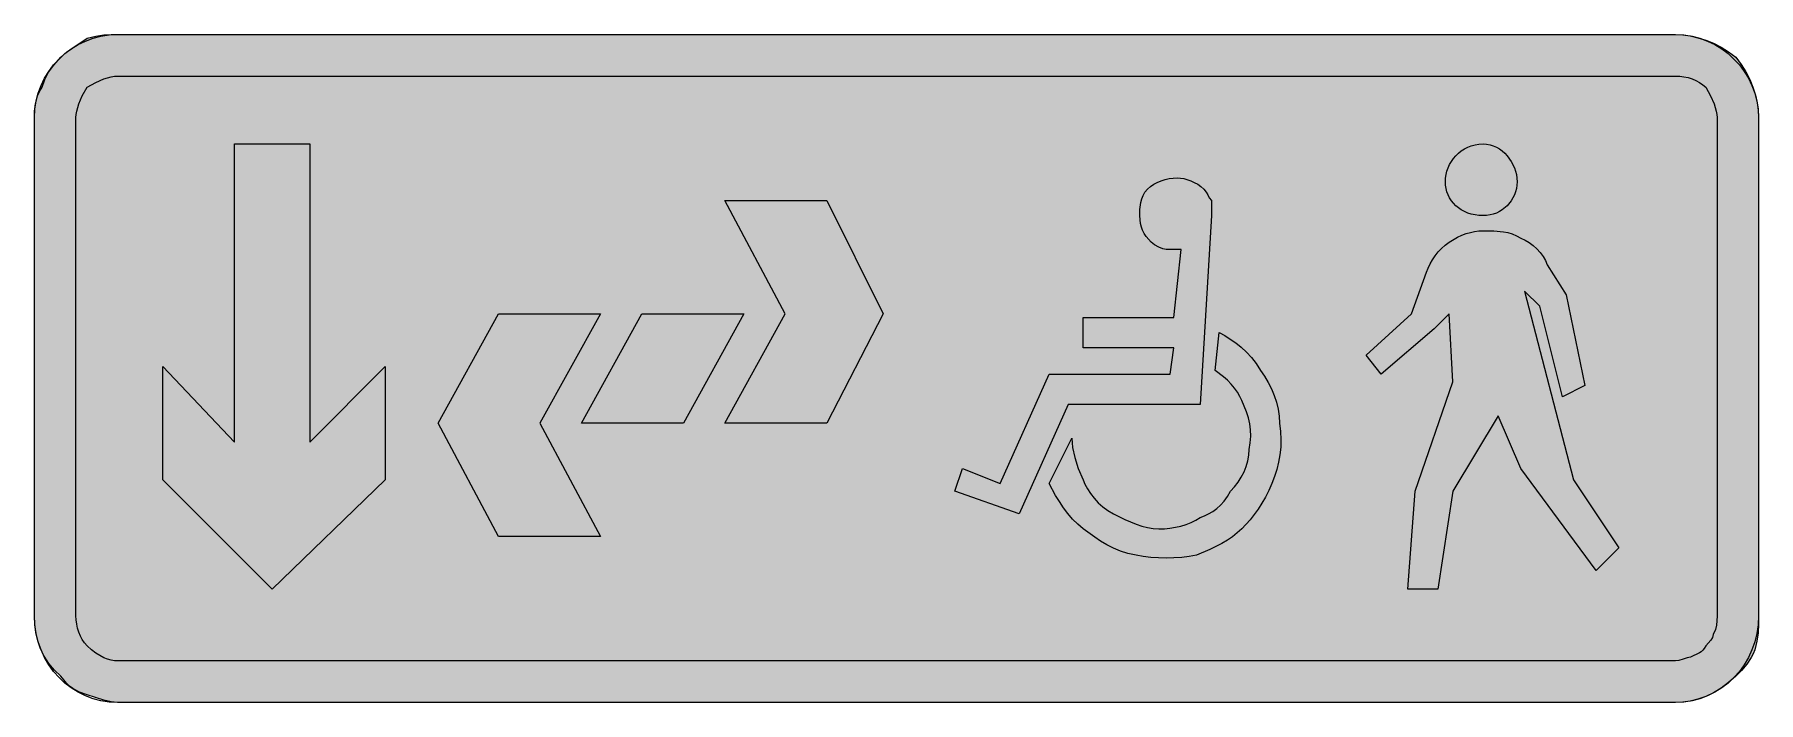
# Model space of a CAD drawing. Header units: metres. Extents: x 8 to 557, y 30 to 243.
import ezdxf

# ---------------------------------------------------------------- set-up
doc = ezdxf.new("R2010")
doc.units = ezdxf.units.M
for name, color, linetype, true_color in [('FILL_BLACK_000000', 7, 'Continuous', 0x000000), ('FILL_SILVER_C3C3C3', 7, 'Continuous', 0xc3c3c3), ('FILL_WHITE_FFFFFF', 7, 'Continuous', 0xffffff), ('STROKE_BLACK_000000', 7, 'Continuous', 0x000000)]:
    doc.layers.add(name, color=color, linetype=linetype, true_color=true_color)

msp = doc.modelspace()

# ---------------------------------------------------------------- hatches: boundary and pattern name
at = {"layer": 'FILL_BLACK_000000', "true_color": 0x000000}
h = msp.add_hatch(color=7, dxfattribs=at)
h.dxf.hatch_style = 1
h.paths.add_polyline_path([(530.25, 229.68), (531.6, 229.62), (532.93, 229.46), (534.24, 229.17), (535.5, 228.78), (536.71, 228.27), (537.84, 227.66), (538.9, 226.92), (539.85, 226.08), (541.42, 223.4), (542.55, 220.83), (543.22, 218.49), (543.39, 217.43), (543.45, 216.48), (543.45, 58.08), (543.43, 56.47), (543.3, 55.08), (542.94, 53.69), (542.25, 52.08), (542.04, 51.18), (541.5, 50.28), (539.85, 48.48), (539.4, 47.69), (538.93, 47.07), (538.44, 46.6), (537.9, 46.23), (535.05, 44.88), (533.96, 44.69), (532.65, 44.28), (531.34, 43.87), (530.25, 43.68), (34.65, 43.68), (33.7, 43.74), (32.64, 43.92), (31.51, 44.25), (30.3, 44.73), (29.04, 45.38), (27.73, 46.21), (26.4, 47.24), (25.05, 48.48), (24.21, 49.43), (23.47, 50.49), (22.86, 51.62), (22.35, 52.83), (21.96, 54.09), (21.67, 55.4), (21.51, 56.73), (21.45, 58.08), (21.45, 216.48), (21.51, 217.43), (21.67, 218.49), (22.35, 220.83), (23.47, 223.4), (25.05, 226.08), (27.73, 227.66), (30.3, 228.78), (32.64, 229.46), (33.7, 229.62), (34.65, 229.68), (530.25, 229.68)])
at = {"layer": 'FILL_SILVER_C3C3C3', "true_color": 0xc3c3c3}
h = msp.add_hatch(color=7, dxfattribs=at)
h.dxf.hatch_style = 1
h.paths.add_polyline_path([(227.85, 190.08), (260.25, 190.08), (278.25, 154.08), (260.25, 119.28), (227.85, 119.28), (247.05, 154.08), (227.85, 190.08)])
h = msp.add_hatch(color=7, dxfattribs=at)
h.dxf.hatch_style = 1
h.paths.add_polyline_path([(188.25, 83.28), (155.85, 83.28), (136.65, 119.28), (155.85, 154.08), (188.25, 154.08), (169.05, 119.28), (188.25, 83.28)])
h = msp.add_hatch(color=7, dxfattribs=at)
h.dxf.hatch_style = 1
h.paths.add_polyline_path([(233.85, 154.08), (214.65, 119.28), (182.25, 119.28), (201.45, 154.08), (233.85, 154.08)])
at = {"layer": 'FILL_WHITE_FFFFFF', "true_color": 0xffffff}
h = msp.add_hatch(color=7, dxfattribs=at)
h.dxf.hatch_style = 1
h.paths.add_polyline_path([(532.55, 242.77), (534.94, 242.43), (537.38, 241.87), (539.85, 241.08), (542.32, 240.07), (544.76, 238.83), (547.15, 237.37), (549.45, 235.68), (551.14, 233.38), (552.6, 230.99), (553.84, 228.55), (554.85, 226.08), (555.64, 223.61), (556.2, 221.17), (556.54, 218.78), (556.65, 216.48), (556.65, 58.08), (556.63, 55.38), (556.5, 52.68), (556.14, 49.98), (555.45, 47.28), (554.95, 45.98), (554.34, 44.79), (552.9, 42.63), (551.23, 40.7), (549.45, 38.88), (547.15, 36.8), (544.76, 35.04), (542.32, 33.59), (539.85, 32.43), (537.38, 31.56), (534.94, 30.95), (532.55, 30.59), (530.25, 30.48), (34.65, 30.48), (32.64, 30.69), (30.3, 31.23), (25.05, 32.88), (22.56, 33.82), (21.44, 34.36), (20.4, 34.98), (19.41, 35.72), (18.47, 36.59), (17.55, 37.64), (16.65, 38.88), (14.57, 40.79), (12.81, 42.89), (11.36, 45.17), (10.2, 47.58), (9.33, 50.11), (8.72, 52.72), (8.36, 55.38), (8.25, 58.08), (8.25, 216.48), (8.29, 218.49), (8.55, 220.83), (8.84, 222.09), (9.26, 223.4), (9.86, 224.73), (10.65, 226.08), (11.59, 228.59), (12.75, 230.88), (14.36, 233.17), (16.65, 235.68), (18.47, 237.29), (20.4, 238.68), (25.05, 241.68), (27.73, 242.37), (30.3, 242.73), (32.64, 242.86), (34.65, 242.88), (530.25, 242.88), (532.55, 242.77)])
h = msp.add_hatch(color=7, dxfattribs=at)
h.dxf.hatch_style = 1
h.paths.add_polyline_path([(95.85, 113.28), (119.85, 137.28), (119.85, 101.28), (83.85, 66.48), (49.05, 101.28), (49.05, 137.28), (71.85, 113.28), (71.85, 208.08), (95.85, 208.08), (95.85, 113.28)])
h = msp.add_hatch(color=7, dxfattribs=at)
h.dxf.hatch_style = 1
h.paths.add_polyline_path([(457.11, 197.2), (457.27, 198.32), (457.54, 199.42), (457.91, 200.49), (458.38, 201.52), (458.95, 202.51), (459.61, 203.45), (460.35, 204.33), (461.18, 205.14), (462.09, 205.87), (463.08, 206.51), (464.14, 207.05), (465.27, 207.49), (466.47, 207.81), (467.73, 208.01), (469.05, 208.08), (470.16, 208.01), (471.24, 207.81), (472.27, 207.49), (473.27, 207.05), (474.21, 206.51), (475.1, 205.87), (475.93, 205.14), (476.7, 204.33), (478.01, 202.51), (479.01, 200.49), (479.37, 199.42), (479.63, 198.32), (479.79, 197.2), (479.85, 196.08), (479.79, 194.97), (479.63, 193.89), (479.37, 192.86), (479.01, 191.86), (478.55, 190.92), (478.01, 190.03), (476.7, 188.43), (475.1, 187.12), (474.21, 186.58), (473.27, 186.12), (472.27, 185.76), (471.24, 185.5), (470.16, 185.34), (469.05, 185.28), (467.73, 185.34), (466.47, 185.5), (465.27, 185.76), (464.14, 186.12), (463.08, 186.58), (462.09, 187.12), (461.18, 187.73), (460.35, 188.43), (459.61, 189.2), (458.95, 190.03), (458.38, 190.92), (457.91, 191.86), (457.54, 192.86), (457.27, 193.89), (457.11, 194.97), (457.05, 196.08), (457.11, 197.2)])
h = msp.add_hatch(color=7, dxfattribs=at)
h.dxf.hatch_style = 1
h.paths.add_polyline_path([(321.45, 90.48), (301.05, 97.68), (303.45, 104.88), (315.45, 100.08), (331.05, 134.88), (369.45, 134.88), (370.65, 143.28), (341.85, 143.28), (341.85, 152.88), (370.65, 152.88), (373.05, 174.48), (368.25, 174.48), (367.16, 174.69), (365.85, 175.23), (364.54, 176), (363.45, 176.88), (361.87, 178.7), (361.26, 179.64), (360.75, 180.63), (360.36, 181.67), (360.07, 182.79), (359.91, 183.98), (359.85, 185.28), (359.89, 187.27), (360.15, 189.48), (360.44, 190.6), (360.86, 191.69), (361.46, 192.73), (362.25, 193.68), (363.2, 194.52), (364.26, 195.26), (365.39, 195.87), (366.6, 196.38), (367.86, 196.77), (369.17, 197.06), (370.5, 197.22), (371.85, 197.28), (372.8, 197.22), (373.84, 197.06), (376.05, 196.38), (377.17, 195.87), (378.26, 195.26), (379.3, 194.52), (380.25, 193.68), (380.96, 192.78), (381.45, 191.88), (381.94, 190.98), (382.65, 190.08), (382.65, 185.28), (379.05, 125.28), (337.05, 125.28), (321.45, 90.48)])
h = msp.add_hatch(color=7, dxfattribs=at)
h.dxf.hatch_style = 1
h.paths.add_polyline_path([(445.05, 66.48), (447.45, 97.68), (459.45, 132.48), (458.25, 154.08), (453.45, 149.28), (436.65, 134.88), (431.85, 140.88), (446.25, 154.08), (451.05, 167.28), (451.56, 168.63), (452.17, 169.96), (452.91, 171.27), (453.75, 172.53), (454.71, 173.74), (455.77, 174.87), (456.96, 175.93), (458.25, 176.88), (460.95, 178.45), (462.3, 179.07), (463.65, 179.58), (465, 179.97), (466.35, 180.25), (467.7, 180.42), (469.05, 180.48), (472.44, 180.44), (475.5, 180.18), (476.94, 179.89), (478.33, 179.47), (479.7, 178.87), (481.05, 178.08), (482.4, 177.52), (483.71, 176.77), (484.97, 175.84), (486.15, 174.78), (487.21, 173.6), (488.14, 172.34), (488.89, 171.03), (489.45, 169.68), (495.45, 160.08), (501.45, 131.28), (494.25, 127.68), (487.05, 156.48), (482.25, 161.28), (497.85, 101.28), (512.25, 79.68), (505.05, 72.48), (481.05, 104.88), (473.85, 121.68), (459.45, 97.68), (454.65, 66.48), (445.05, 66.48)])
h = msp.add_hatch(color=7, dxfattribs=at)
h.dxf.hatch_style = 1
h.paths.add_polyline_path([(385.05, 148.08), (386.85, 147.12), (388.63, 146.04), (390.39, 144.81), (392.1, 143.43), (393.76, 141.88), (395.34, 140.15), (396.85, 138.22), (398.25, 136.08), (399.54, 134.23), (400.71, 132.27), (401.73, 130.24), (402.6, 128.13), (403.3, 125.97), (403.82, 123.76), (404.14, 121.53), (404.25, 119.28), (404.59, 116.63), (404.72, 114.09), (404.65, 111.62), (404.4, 109.23), (403.98, 106.89), (403.41, 104.6), (402.69, 102.33), (401.85, 100.08), (400.9, 97.89), (399.84, 95.8), (398.71, 93.84), (397.5, 91.98), (396.24, 90.24), (394.93, 88.6), (392.25, 85.68), (390.84, 84.38), (389.32, 83.19), (387.69, 82.07), (385.95, 81.03), (382.12, 79.1), (377.85, 77.28), (375.55, 76.89), (373.16, 76.61), (370.72, 76.44), (368.25, 76.38), (365.78, 76.44), (363.34, 76.61), (360.95, 76.89), (358.65, 77.28), (356.06, 77.84), (353.66, 78.59), (351.44, 79.52), (349.35, 80.58), (347.38, 81.76), (345.49, 83.02), (341.85, 85.68), (340.11, 87.14), (338.47, 88.77), (336.96, 90.55), (335.55, 92.43), (334.26, 94.36), (333.07, 96.31), (331.05, 100.08), (338.25, 114.48), (338.31, 113.08), (338.47, 111.57), (339.15, 108.33), (340.27, 104.86), (341.85, 101.28), (342.41, 99.88), (343.18, 98.41), (344.15, 96.91), (345.3, 95.43), (346.62, 94), (348.09, 92.67), (349.71, 91.49), (351.45, 90.48), (355.05, 88.72), (358.65, 87.18), (360.45, 86.57), (362.25, 86.09), (364.05, 85.79), (365.85, 85.68), (367.65, 85.74), (369.43, 85.9), (371.19, 86.19), (372.9, 86.58), (374.56, 87.09), (376.14, 87.7), (377.65, 88.44), (379.05, 89.28), (380.4, 89.79), (381.73, 90.42), (383.04, 91.2), (384.3, 92.13), (385.51, 93.23), (386.64, 94.51), (387.7, 95.99), (388.65, 97.68), (389.94, 99.08), (391.11, 100.59), (392.13, 102.17), (393, 103.83), (393.7, 105.54), (394.22, 107.3), (394.54, 109.08), (394.65, 110.88), (394.99, 113.08), (395.12, 115.17), (395.05, 117.19), (394.8, 119.13), (394.38, 121.02), (393.81, 122.86), (393.09, 124.68), (392.25, 126.48), (391.69, 127.83), (390.94, 129.16), (390.01, 130.47), (388.95, 131.73), (387.77, 132.94), (386.51, 134.07), (383.85, 136.08), (385.05, 148.08)])

# ---------------------------------------------------------------- linework, layer by layer
at = {"layer": 'FILL_BLACK_000000', "lineweight": 0, "true_color": 0x000000}
msp.add_lwpolyline([(530.25, 229.68), (531.6, 229.62), (532.93, 229.46), (534.24, 229.17), (535.5, 228.78), (536.71, 228.27), (537.84, 227.66), (538.9, 226.92), (539.85, 226.08), (541.42, 223.4), (542.55, 220.83), (543.22, 218.49), (543.39, 217.43), (543.45, 216.48), (543.45, 58.08), (543.43, 56.47), (543.3, 55.08), (542.94, 53.69), (542.25, 52.08), (542.04, 51.18), (541.5, 50.28), (539.85, 48.48), (539.4, 47.69), (538.93, 47.07), (538.44, 46.6), (537.9, 46.23), (535.05, 44.88), (533.96, 44.69), (532.65, 44.28), (531.34, 43.87), (530.25, 43.68), (34.65, 43.68), (33.7, 43.74), (32.64, 43.92), (31.51, 44.25), (30.3, 44.73), (29.04, 45.38), (27.73, 46.21), (26.4, 47.24), (25.05, 48.48), (24.21, 49.43), (23.47, 50.49), (22.86, 51.62), (22.35, 52.83), (21.96, 54.09), (21.67, 55.4), (21.51, 56.73), (21.45, 58.08), (21.45, 216.48), (21.51, 217.43), (21.67, 218.49), (22.35, 220.83), (23.47, 223.4), (25.05, 226.08), (27.73, 227.66), (30.3, 228.78), (32.64, 229.46), (33.7, 229.62), (34.65, 229.68)], close=True, dxfattribs=at)
at = {"layer": 'FILL_SILVER_C3C3C3', "lineweight": 0, "true_color": 0xc3c3c3}
for points in [[(227.85, 190.08), (260.25, 190.08), (278.25, 154.08), (260.25, 119.28), (227.85, 119.28), (247.05, 154.08)], [(188.25, 83.28), (155.85, 83.28), (136.65, 119.28), (155.85, 154.08), (188.25, 154.08), (169.05, 119.28)], [(233.85, 154.08), (214.65, 119.28), (182.25, 119.28), (201.45, 154.08)]]:
    msp.add_lwpolyline(points, close=True, dxfattribs=at)
at = {"layer": 'FILL_WHITE_FFFFFF', "lineweight": 0, "true_color": 0xffffff}
for points in [[(532.55, 242.77), (534.94, 242.43), (537.38, 241.87), (539.85, 241.08), (542.32, 240.07), (544.76, 238.83), (547.15, 237.37), (549.45, 235.68), (551.14, 233.38), (552.6, 230.99), (553.84, 228.55), (554.85, 226.08), (555.64, 223.61), (556.2, 221.17), (556.54, 218.78), (556.65, 216.48), (556.65, 58.08), (556.63, 55.38), (556.5, 52.68), (556.14, 49.98), (555.45, 47.28), (554.95, 45.98), (554.34, 44.79), (552.9, 42.63), (551.23, 40.7), (549.45, 38.88), (547.15, 36.8), (544.76, 35.04), (542.32, 33.59), (539.85, 32.43), (537.38, 31.56), (534.94, 30.95), (532.55, 30.59), (530.25, 30.48), (34.65, 30.48), (32.64, 30.69), (30.3, 31.23), (25.05, 32.88), (22.56, 33.82), (21.44, 34.36), (20.4, 34.98), (19.41, 35.72), (18.47, 36.59), (17.55, 37.64), (16.65, 38.88), (14.57, 40.79), (12.81, 42.89), (11.36, 45.17), (10.2, 47.58), (9.33, 50.11), (8.72, 52.72), (8.36, 55.38), (8.25, 58.08), (8.25, 216.48), (8.29, 218.49), (8.55, 220.83), (8.84, 222.09), (9.26, 223.4), (9.86, 224.73), (10.65, 226.08), (11.59, 228.59), (12.75, 230.88), (14.36, 233.17), (16.65, 235.68), (18.47, 237.29), (20.4, 238.68), (25.05, 241.68), (27.73, 242.37), (30.3, 242.73), (32.64, 242.86), (34.65, 242.88), (530.25, 242.88)], [(95.85, 113.28), (119.85, 137.28), (119.85, 101.28), (83.85, 66.48), (49.05, 101.28), (49.05, 137.28), (71.85, 113.28), (71.85, 208.08), (95.85, 208.08)], [(457.11, 197.2), (457.27, 198.32), (457.54, 199.42), (457.91, 200.49), (458.38, 201.52), (458.95, 202.51), (459.61, 203.45), (460.35, 204.33), (461.18, 205.14), (462.09, 205.87), (463.08, 206.51), (464.14, 207.05), (465.27, 207.49), (466.47, 207.81), (467.73, 208.01), (469.05, 208.08), (470.16, 208.01), (471.24, 207.81), (472.27, 207.49), (473.27, 207.05), (474.21, 206.51), (475.1, 205.87), (475.93, 205.14), (476.7, 204.33), (478.01, 202.51), (479.01, 200.49), (479.37, 199.42), (479.63, 198.32), (479.79, 197.2), (479.85, 196.08), (479.79, 194.97), (479.63, 193.89), (479.37, 192.86), (479.01, 191.86), (478.55, 190.92), (478.01, 190.03), (476.7, 188.43), (475.1, 187.12), (474.21, 186.58), (473.27, 186.12), (472.27, 185.76), (471.24, 185.5), (470.16, 185.34), (469.05, 185.28), (467.73, 185.34), (466.47, 185.5), (465.27, 185.76), (464.14, 186.12), (463.08, 186.58), (462.09, 187.12), (461.18, 187.73), (460.35, 188.43), (459.61, 189.2), (458.95, 190.03), (458.38, 190.92), (457.91, 191.86), (457.54, 192.86), (457.27, 193.89), (457.11, 194.97), (457.05, 196.08)], [(321.45, 90.48), (301.05, 97.68), (303.45, 104.88), (315.45, 100.08), (331.05, 134.88), (369.45, 134.88), (370.65, 143.28), (341.85, 143.28), (341.85, 152.88), (370.65, 152.88), (373.05, 174.48), (368.25, 174.48), (367.16, 174.69), (365.85, 175.23), (364.54, 176), (363.45, 176.88), (361.87, 178.7), (361.26, 179.64), (360.75, 180.63), (360.36, 181.67), (360.07, 182.79), (359.91, 183.98), (359.85, 185.28), (359.89, 187.27), (360.15, 189.48), (360.44, 190.6), (360.86, 191.69), (361.46, 192.73), (362.25, 193.68), (363.2, 194.52), (364.26, 195.26), (365.39, 195.87), (366.6, 196.38), (367.86, 196.77), (369.17, 197.06), (370.5, 197.22), (371.85, 197.28), (372.8, 197.22), (373.84, 197.06), (376.05, 196.38), (377.17, 195.87), (378.26, 195.26), (379.3, 194.52), (380.25, 193.68), (380.96, 192.78), (381.45, 191.88), (381.94, 190.98), (382.65, 190.08), (382.65, 185.28), (379.05, 125.28), (337.05, 125.28)], [(445.05, 66.48), (447.45, 97.68), (459.45, 132.48), (458.25, 154.08), (453.45, 149.28), (436.65, 134.88), (431.85, 140.88), (446.25, 154.08), (451.05, 167.28), (451.56, 168.63), (452.17, 169.96), (452.91, 171.27), (453.75, 172.53), (454.71, 173.74), (455.77, 174.87), (456.96, 175.93), (458.25, 176.88), (460.95, 178.45), (462.3, 179.07), (463.65, 179.58), (465, 179.97), (466.35, 180.25), (467.7, 180.42), (469.05, 180.48), (472.44, 180.44), (475.5, 180.18), (476.94, 179.89), (478.33, 179.47), (479.7, 178.87), (481.05, 178.08), (482.4, 177.52), (483.71, 176.77), (484.97, 175.84), (486.15, 174.78), (487.21, 173.6), (488.14, 172.34), (488.89, 171.03), (489.45, 169.68), (495.45, 160.08), (501.45, 131.28), (494.25, 127.68), (487.05, 156.48), (482.25, 161.28), (497.85, 101.28), (512.25, 79.68), (505.05, 72.48), (481.05, 104.88), (473.85, 121.68), (459.45, 97.68), (454.65, 66.48)], [(385.05, 148.08), (386.85, 147.12), (388.63, 146.04), (390.39, 144.81), (392.1, 143.43), (393.76, 141.88), (395.34, 140.15), (396.85, 138.22), (398.25, 136.08), (399.54, 134.23), (400.71, 132.27), (401.73, 130.24), (402.6, 128.13), (403.3, 125.97), (403.82, 123.76), (404.14, 121.53), (404.25, 119.28), (404.59, 116.63), (404.72, 114.09), (404.65, 111.62), (404.4, 109.23), (403.98, 106.89), (403.41, 104.6), (402.69, 102.33), (401.85, 100.08), (400.9, 97.89), (399.84, 95.8), (398.71, 93.84), (397.5, 91.98), (396.24, 90.24), (394.93, 88.6), (392.25, 85.68), (390.84, 84.38), (389.32, 83.19), (387.69, 82.07), (385.95, 81.03), (382.12, 79.1), (377.85, 77.28), (375.55, 76.89), (373.16, 76.61), (370.72, 76.44), (368.25, 76.38), (365.78, 76.44), (363.34, 76.61), (360.95, 76.89), (358.65, 77.28), (356.06, 77.84), (353.66, 78.59), (351.44, 79.52), (349.35, 80.58), (347.38, 81.76), (345.49, 83.02), (341.85, 85.68), (340.11, 87.14), (338.47, 88.77), (336.96, 90.55), (335.55, 92.43), (334.26, 94.36), (333.07, 96.31), (331.05, 100.08), (338.25, 114.48), (338.31, 113.08), (338.47, 111.57), (339.15, 108.33), (340.27, 104.86), (341.85, 101.28), (342.41, 99.88), (343.18, 98.41), (344.15, 96.91), (345.3, 95.43), (346.62, 94), (348.09, 92.67), (349.71, 91.49), (351.45, 90.48), (355.05, 88.72), (358.65, 87.18), (360.45, 86.57), (362.25, 86.09), (364.05, 85.79), (365.85, 85.68), (367.65, 85.74), (369.43, 85.9), (371.19, 86.19), (372.9, 86.58), (374.56, 87.09), (376.14, 87.7), (377.65, 88.44), (379.05, 89.28), (380.4, 89.79), (381.73, 90.42), (383.04, 91.2), (384.3, 92.13), (385.51, 93.23), (386.64, 94.51), (387.7, 95.99), (388.65, 97.68), (389.94, 99.08), (391.11, 100.59), (392.13, 102.17), (393, 103.83), (393.7, 105.54), (394.22, 107.3), (394.54, 109.08), (394.65, 110.88), (394.99, 113.08), (395.12, 115.17), (395.05, 117.19), (394.8, 119.13), (394.38, 121.02), (393.81, 122.86), (393.09, 124.68), (392.25, 126.48), (391.69, 127.83), (390.94, 129.16), (390.01, 130.47), (388.95, 131.73), (387.77, 132.94), (386.51, 134.07), (383.85, 136.08)]]:
    msp.add_lwpolyline(points, close=True, dxfattribs=at)
at = {"layer": 'STROKE_BLACK_000000', "lineweight": 0, "true_color": 0x000000}
msp.add_lwpolyline([(34.65, 242.88), (530.25, 242.88), (532.92, 242.74), (535.52, 242.34), (538.03, 241.68), (540.45, 240.78), (542.75, 239.66), (544.93, 238.32), (546.97, 236.79), (548.85, 235.08), (550.56, 233.2), (552.09, 231.16), (553.43, 228.98), (554.55, 226.68), (555.45, 224.26), (556.11, 221.75), (556.51, 219.15), (556.65, 216.48), (556.65, 58.08), (556.51, 55.2), (556.11, 52.42), (555.45, 49.74), (554.55, 47.19), (553.43, 44.77), (552.09, 42.49), (550.56, 40.38), (548.85, 38.43), (546.97, 36.67), (544.93, 35.1), (542.75, 33.74), (540.45, 32.6), (538.03, 31.69), (535.52, 31.03), (532.92, 30.62), (530.25, 30.48), (34.65, 30.48), (31.98, 30.62), (29.38, 31.03), (26.87, 31.69), (24.45, 32.6), (22.15, 33.74), (19.97, 35.1), (17.93, 36.67), (16.05, 38.43), (14.34, 40.38), (12.81, 42.49), (11.47, 44.77), (10.35, 47.19), (9.45, 49.74), (8.79, 52.42), (8.39, 55.2), (8.25, 58.08), (8.25, 216.48), (8.39, 219.15), (8.79, 221.75), (9.45, 224.26), (10.35, 226.68), (11.47, 228.98), (12.81, 231.16), (14.34, 233.2), (16.05, 235.08), (17.93, 236.79), (19.97, 238.32), (22.15, 239.66), (24.45, 240.78), (26.87, 241.68), (29.38, 242.34), (31.98, 242.74), (34.65, 242.88)], dxfattribs=at)

doc.saveas('drawing.dxf')
